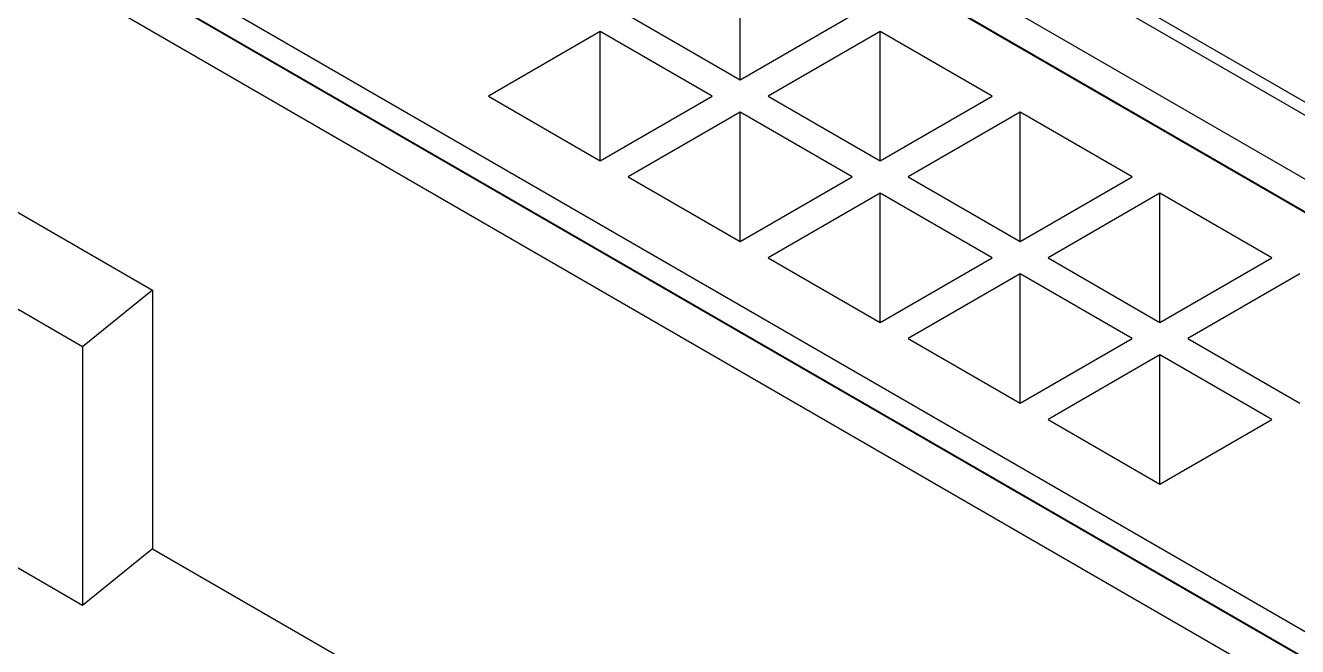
# Model space of a CAD drawing. Header units: millimetres. Extents: x 45 to 155, y 46 to 185.
# Drawn here: x 94.716 to 97.93, y 164.188 to 165.756 of the extents above; entities that cross this region are included whole.
import ezdxf

# ---------------------------------------------------------------- set-up
doc = ezdxf.new("R2010")
doc.units = ezdxf.units.MM

msp = doc.modelspace()

# ---------------------------------------------------------------- linework, layer by layer
at = {"color": 7, "linetype": 'Continuous', "lineweight": 25}
for p, q in [((94.1175, 167.7416), (105.7565, 161.0225)), ((105.7848, 161.0389), (94.1458, 167.7579)), ((104.8656, 161.3752), (94.5418, 167.335)), ((94.4711, 167.2942), (104.7949, 161.3344)), ((94.4711, 167.2925), (104.7949, 161.3328)), ((92.8447, 167.0068), (104.4837, 160.2878)), ((103.8756, 160.8037), (93.5519, 166.7635)), ((93.4953, 166.7308), (103.819, 160.7711)), ((93.4953, 166.7292), (103.819, 160.7694)), ((96.5217, 165.6189), (96.5217, 165.9455)), ((96.2389, 165.7822), (96.5217, 165.6189)), ((96.5217, 165.6189), (96.8045, 165.7822)), ((96.1682, 165.7414), (95.8853, 165.5781)), ((96.451, 165.5781), (96.1682, 165.7414)), ((96.1682, 165.4148), (96.1682, 165.7414)), ((96.8753, 165.7414), (96.5924, 165.5781)), ((97.1581, 165.5781), (96.8753, 165.7414)), ((96.8753, 165.4148), (96.8753, 165.7414)), ((95.8853, 165.5781), (96.1682, 165.4148)), ((96.1682, 165.4148), (96.451, 165.5781)), ((96.5924, 165.5781), (96.8753, 165.4148)), ((96.8753, 165.4148), (97.1581, 165.5781)), ((96.5217, 165.5373), (96.2389, 165.374)), ((96.8045, 165.374), (96.5217, 165.5373)), ((96.5217, 165.2107), (96.5217, 165.5373)), ((97.2288, 165.5373), (96.946, 165.374)), ((97.5117, 165.374), (97.2288, 165.5373)), ((97.2288, 165.2107), (97.2288, 165.5373)), ((94.5418, 165.3739), (95.0368, 165.0881)), ((96.2389, 165.374), (96.5217, 165.2107)), ((96.5217, 165.2107), (96.8045, 165.374)), ((96.946, 165.374), (97.2288, 165.2107)), ((97.2288, 165.2107), (97.5117, 165.374)), ((96.8753, 165.3332), (96.5924, 165.1699)), ((97.1581, 165.1699), (96.8753, 165.3332)), ((96.8753, 165.0066), (96.8753, 165.3332)), ((97.5824, 165.3332), (97.2995, 165.1699)), ((97.8652, 165.1699), (97.5824, 165.3332)), ((97.5824, 165.0066), (97.5824, 165.3332)), ((94.86, 164.9453), (94.2943, 165.2718)), ((96.5924, 165.1699), (96.8753, 165.0066)), ((96.8753, 165.0066), (97.1581, 165.1699)), ((97.2995, 165.1699), (97.5824, 165.0066)), ((97.5824, 165.0066), (97.8652, 165.1699)), ((97.2288, 165.1291), (96.946, 164.9658)), ((97.5117, 164.9658), (97.2288, 165.1291)), ((97.2288, 164.8025), (97.2288, 165.1291)), ((97.9359, 165.1291), (97.6531, 164.9658)), ((95.0368, 165.0881), (94.86, 164.9453)), ((95.0368, 165.0881), (95.0368, 164.4349)), ((94.86, 164.9453), (94.86, 164.292)), ((96.946, 164.9658), (97.2288, 164.8025)), ((97.2288, 164.8025), (97.5117, 164.9658)), ((97.6531, 164.9658), (97.9359, 164.8025)), ((97.5824, 164.925), (97.2995, 164.7617)), ((97.8652, 164.7617), (97.5824, 164.925)), ((97.5824, 164.5984), (97.5824, 164.925)), ((97.2995, 164.7617), (97.5824, 164.5984)), ((97.5824, 164.5984), (97.8652, 164.7617)), ((94.86, 164.292), (94.2943, 164.6186)), ((95.0368, 164.4349), (94.86, 164.292)), ((95.0368, 164.4349), (102.0442, 160.3896))]:
    msp.add_line(p, q, dxfattribs=at)

doc.saveas('drawing.dxf')
